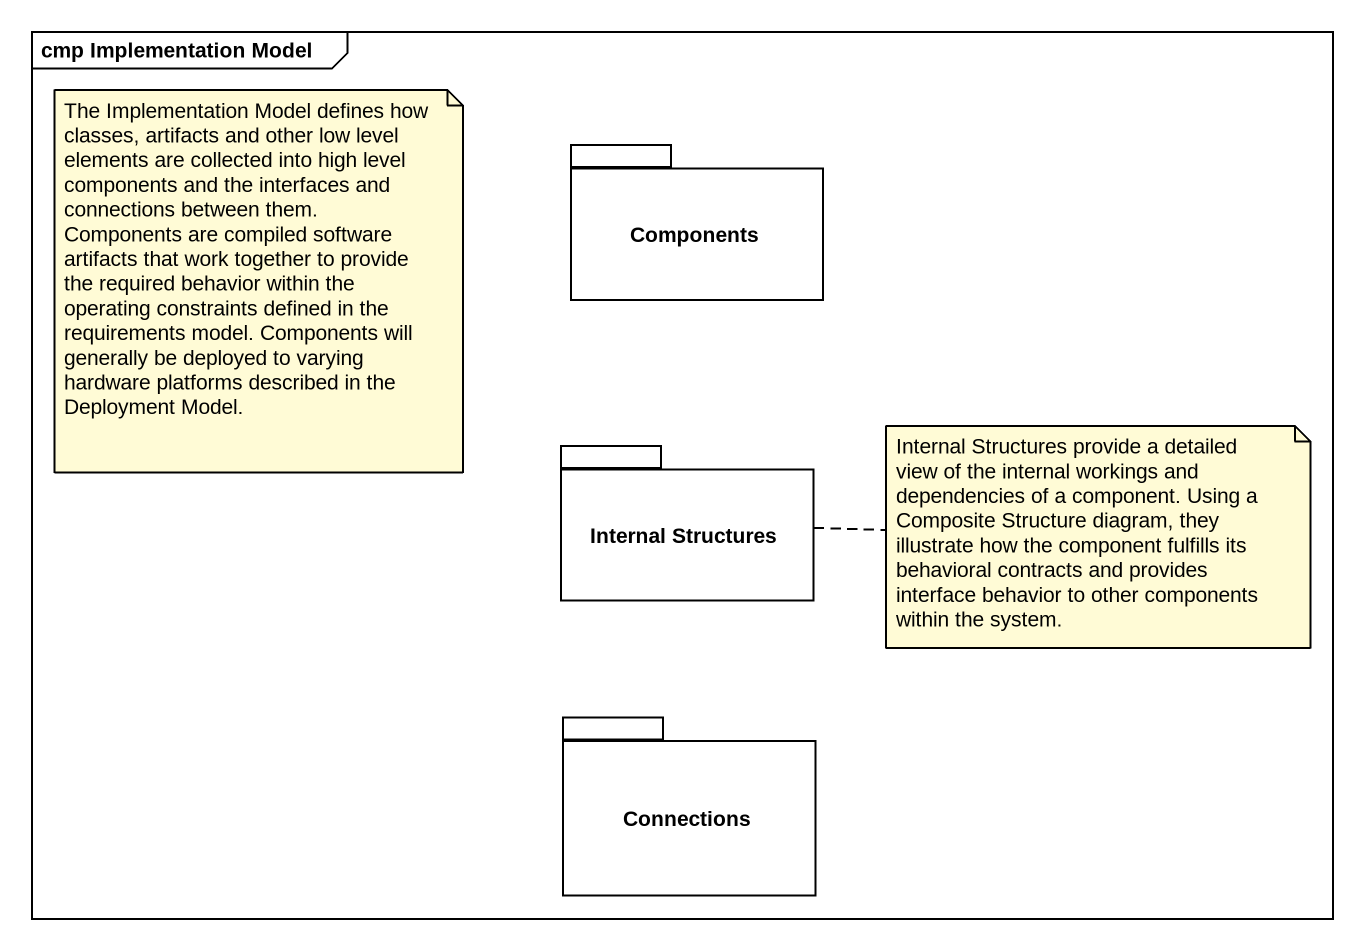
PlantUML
@startuml
mainframe cmp Implementation Model
package Components {
}
package "Internal Structures" as Internal_Structures {
}
package Connections {
}
note as N1
  The Implementation Model defines how classes, artifacts and other low level elements are collected into high level components and the interfaces and connections between them.
  Components are compiled software artifacts that work together to provide the required behavior within the operating constraints defined in the requirements model. Components will generally be deployed to varying hardware platforms described in the Deployment Model.
end note
note right of Internal_Structures : Internal Structures provide a detailed view of the internal workings and dependencies of a component. Using a Composite Structure diagram, they illustrate how the component fulfills its behavioral contracts and provides interface behavior to other components within the system.
@enduml
